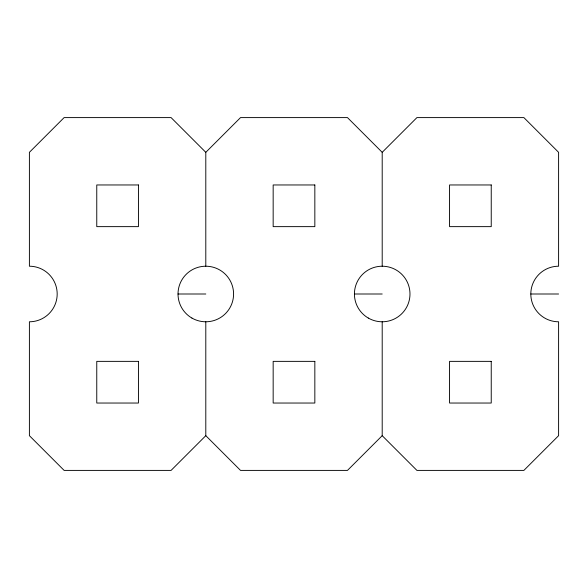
<?xml version="1.0" encoding="UTF-8"?>
<svg xmlns="http://www.w3.org/2000/svg" width="588" height="588" viewBox="0 0 588 588"><rect width="100%" height="100%" fill="white"/><g stroke="black" fill="none" stroke-linecap="round" stroke-linejoin="round"><path stroke-width="0.88" d="M205.8 266.217L205.8 152.321L240.521 117.6L347.479 117.6L382.2 152.321L382.2 266.217M382.2 152.321L416.921 117.6L523.879 117.6L558.6 152.321L558.6 266.217A27.783 27.783 0 0 0 530.817 294A27.783 27.783 0 0 0 558.6 321.783L558.6 435.679L523.879 470.4L416.921 470.4L382.2 435.679L382.2 321.783M205.8 321.783L205.8 435.679L171.079 470.4L64.121 470.4L29.4 435.679L29.4 321.783A27.783 27.783 0 0 0 57.183 294A27.783 27.783 0 0 0 29.4 266.217L29.4 152.321L64.121 117.6L171.079 117.6L205.8 152.321M382.2 435.679L347.479 470.4L240.521 470.4L205.8 435.679M178.017 294L205.8 294M354.417 294L382.2 294M530.817 294L558.6 294M138.437 184.963L96.763 184.963L96.763 226.637L138.437 226.637L138.437 184.963M314.837 184.963L273.163 184.963L273.163 226.637L314.837 226.637L314.837 184.963M491.237 184.963L449.563 184.963L449.563 226.637L491.237 226.637L491.237 184.963M138.437 361.363L96.763 361.363L96.763 403.037L138.437 403.037L138.437 361.363M314.837 361.363L273.163 361.363L273.163 403.037L314.837 403.037L314.837 361.363M491.237 361.363L449.563 361.363L449.563 403.037L491.237 403.037L491.237 361.363M191.909 318.057A27.783 27.783 0 0 0 233.583 294A27.783 27.783 0 0 0 191.909 269.943A27.783 27.783 0 0 0 191.909 318.057M368.309 318.057A27.783 27.783 0 0 0 409.983 294A27.783 27.783 0 0 0 368.309 269.943A27.783 27.783 0 0 0 368.309 318.057"/></g></svg>
